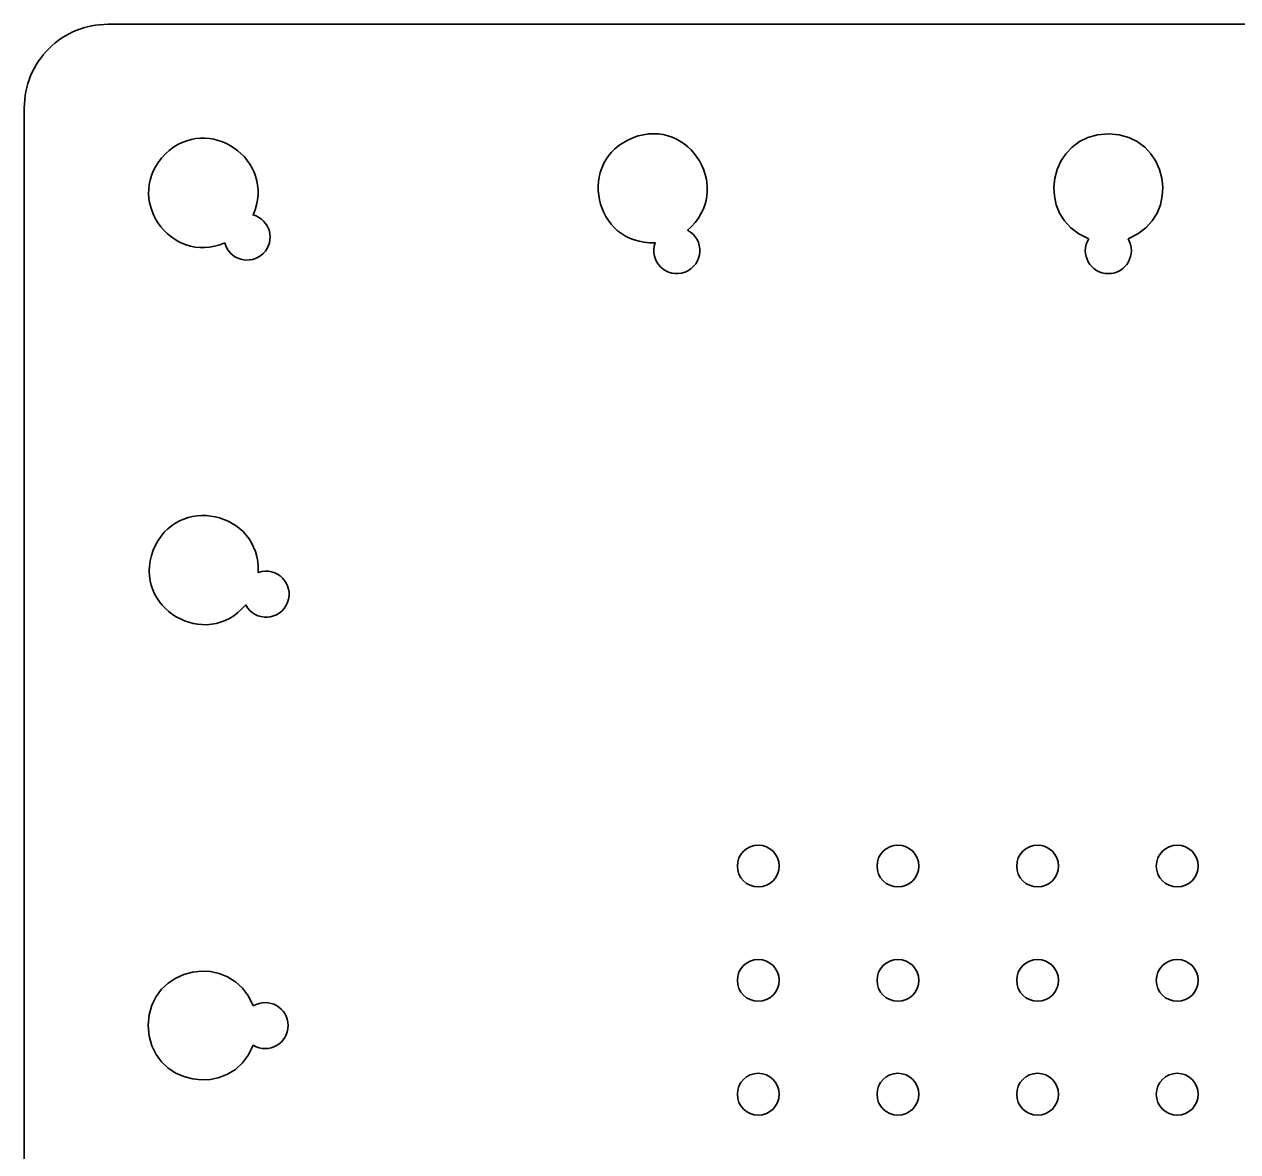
# Model space of a CAD drawing. Header units: centimetres. Extents: x -10.7 to 10.7, y -4.6 to 4.6.
# Drawn here: x -10.71 to -7.807, y -0.072 to 2.626 of the extents above; entities that cross this region are included whole.
import ezdxf

# ---------------------------------------------------------------- set-up
doc = ezdxf.new("R2010")
doc.units = ezdxf.units.CM
doc.header["$MEASUREMENT"] = 0
doc.layers.add('Default', color=7, linetype='Continuous')
doc.layers.add('Layer 1', color=7, linetype='Continuous')

msp = doc.modelspace()

# ---------------------------------------------------------------- linework, layer by layer
at = {"layer": 'Default', "color": 5, "lineweight": 35}
msp.add_open_spline([(-10.50976, 2.6258), (-10.5628, 2.6258), (-10.61367, 2.60473), (-10.65118, 2.56722), (-10.65118, 2.56722), (-10.68869, 2.52971), (-10.70976, 2.47884), (-10.70976, 2.4258)], degree=3, knots=[0, 0, 0, 0, 0.3333333, 0.3333333, 0.3333333, 0.3333333, 1, 1, 1, 1], dxfattribs=at)
for points in [[(-5.6655, 2.6258), (-5.6655, 2.6258), (-10.50976, 2.6258), (-10.50976, 2.6258)], [(-10.70976, 2.4258), (-10.70976, 2.4258), (-10.70976, -1.9615), (-10.70976, -1.9615)]]:
    msp.add_open_spline(points, degree=3, dxfattribs=at)
at = {"layer": 'Layer 1', "color": 5, "lineweight": 35}
for points, knots in [([(-10.23008, 2.10302), (-10.36207, 2.04634), (-10.47493, 2.21402), (-10.37273, 2.31496), (-10.37273, 2.31496), (-10.27054, 2.4159), (-10.10427, 2.30098), (-10.16257, 2.16971), (-10.16257, 2.16971), (-10.12151, 2.15873), (-10.10789, 2.10731), (-10.13813, 2.07745), (-10.13813, 2.07745), (-10.16837, 2.04758), (-10.21961, 2.06183), (-10.23008, 2.10302)], [0, 0, 0, 0, 0.2, 0.2, 0.2, 0.2, 0.4, 0.4, 0.4, 0.4, 0.6, 0.6, 0.6, 0.6, 1, 1, 1, 1]), ([(-9.12375, 2.1331), (-9.08178, 2.11129), (-9.0851, 2.05017), (-9.12919, 2.03304), (-9.12919, 2.03304), (-9.17329, 2.0159), (-9.21701, 2.05874), (-9.20078, 2.10317), (-9.20078, 2.10317), (-9.34796, 2.09623), (-9.39133, 2.30083), (-9.25399, 2.3542), (-9.25399, 2.3542), (-9.11665, 2.40757), (-9.01049, 2.22736), (-9.12375, 2.1331)], [0, 0, 0, 0, 0.2, 0.2, 0.2, 0.2, 0.4, 0.4, 0.4, 0.4, 0.6, 0.6, 0.6, 0.6, 1, 1, 1, 1]), ([(-8.16394, 2.11263), (-8.29807, 2.1647), (-8.26078, 2.36381), (-8.1169, 2.36381), (-8.1169, 2.36381), (-7.97302, 2.36381), (-7.93573, 2.1647), (-8.06986, 2.11263)], [0, 0, 0, 0, 0.3333333, 0.3333333, 0.3333333, 0.3333333, 1, 1, 1, 1]), ([(-8.06986, 2.11263), (-8.04766, 2.07597), (-8.07405, 2.02913), (-8.1169, 2.02913), (-8.1169, 2.02913), (-8.15975, 2.02913), (-8.18614, 2.07597), (-8.16394, 2.11263)], [0, 0, 0, 0, 0.3333333, 0.3333333, 0.3333333, 0.3333333, 1, 1, 1, 1]), ([(-10.18017, 1.23698), (-10.15835, 1.19501), (-10.09724, 1.19834), (-10.08011, 1.24243), (-10.08011, 1.24243), (-10.06297, 1.28652), (-10.1058, 1.33024), (-10.15024, 1.31401), (-10.15024, 1.31401), (-10.14329, 1.46119), (-10.3479, 1.50457), (-10.40127, 1.36723), (-10.40127, 1.36723), (-10.45464, 1.22989), (-10.27443, 1.12373), (-10.18017, 1.23698)], [0, 0, 0, 0, 0.2, 0.2, 0.2, 0.2, 0.4, 0.4, 0.4, 0.4, 0.6, 0.6, 0.6, 0.6, 1, 1, 1, 1]), ([(-8.90421, 0.61178), (-8.90421, 0.63939), (-8.9266, 0.66178), (-8.95421, 0.66178), (-8.95421, 0.66178), (-8.98183, 0.66178), (-9.00421, 0.63939), (-9.00421, 0.61178), (-9.00421, 0.61178), (-9.00421, 0.58416), (-8.98183, 0.56178), (-8.95421, 0.56178), (-8.95421, 0.56178), (-8.9266, 0.56178), (-8.90421, 0.58416), (-8.90421, 0.61178)], [0, 0, 0, 0, 0.2, 0.2, 0.2, 0.2, 0.4, 0.4, 0.4, 0.4, 0.6, 0.6, 0.6, 0.6, 1, 1, 1, 1]), ([(-8.57018, 0.61178), (-8.57018, 0.63939), (-8.59257, 0.66178), (-8.62018, 0.66178), (-8.62018, 0.66178), (-8.64779, 0.66178), (-8.67018, 0.63939), (-8.67018, 0.61178), (-8.67018, 0.61178), (-8.67018, 0.58416), (-8.64779, 0.56178), (-8.62018, 0.56178), (-8.62018, 0.56178), (-8.59257, 0.56178), (-8.57018, 0.58416), (-8.57018, 0.61178)], [0, 0, 0, 0, 0.2, 0.2, 0.2, 0.2, 0.4, 0.4, 0.4, 0.4, 0.6, 0.6, 0.6, 0.6, 1, 1, 1, 1]), ([(-8.23615, 0.61178), (-8.23615, 0.63939), (-8.25854, 0.66178), (-8.28615, 0.66178), (-8.28615, 0.66178), (-8.31376, 0.66178), (-8.33615, 0.63939), (-8.33615, 0.61178), (-8.33615, 0.61178), (-8.33615, 0.58416), (-8.31376, 0.56178), (-8.28615, 0.56178), (-8.28615, 0.56178), (-8.25854, 0.56178), (-8.23615, 0.58416), (-8.23615, 0.61178)], [0, 0, 0, 0, 0.2, 0.2, 0.2, 0.2, 0.4, 0.4, 0.4, 0.4, 0.6, 0.6, 0.6, 0.6, 1, 1, 1, 1]), ([(-7.90213, 0.61178), (-7.90213, 0.63939), (-7.92452, 0.66178), (-7.95213, 0.66178), (-7.95213, 0.66178), (-7.97975, 0.66178), (-8.00213, 0.63939), (-8.00213, 0.61178), (-8.00213, 0.61178), (-8.00213, 0.58416), (-7.97975, 0.56178), (-7.95213, 0.56178), (-7.95213, 0.56178), (-7.92452, 0.56178), (-7.90213, 0.58416), (-7.90213, 0.61178)], [0, 0, 0, 0, 0.2, 0.2, 0.2, 0.2, 0.4, 0.4, 0.4, 0.4, 0.6, 0.6, 0.6, 0.6, 1, 1, 1, 1]), ([(-10.16215, 0.27718), (-10.21422, 0.41132), (-10.41334, 0.37401), (-10.41334, 0.23013), (-10.41334, 0.23013), (-10.41334, 0.08625), (-10.21422, 0.04895), (-10.16215, 0.18309)], [0, 0, 0, 0, 0.3333333, 0.3333333, 0.3333333, 0.3333333, 1, 1, 1, 1]), ([(-8.90421, 0.33823), (-8.90421, 0.36584), (-8.9266, 0.38823), (-8.95421, 0.38823), (-8.95421, 0.38823), (-8.98183, 0.38823), (-9.00421, 0.36584), (-9.00421, 0.33823), (-9.00421, 0.33823), (-9.00421, 0.31061), (-8.98183, 0.28823), (-8.95421, 0.28823), (-8.95421, 0.28823), (-8.9266, 0.28823), (-8.90421, 0.31061), (-8.90421, 0.33823)], [0, 0, 0, 0, 0.2, 0.2, 0.2, 0.2, 0.4, 0.4, 0.4, 0.4, 0.6, 0.6, 0.6, 0.6, 1, 1, 1, 1]), ([(-8.57018, 0.33823), (-8.57018, 0.36584), (-8.59257, 0.38823), (-8.62018, 0.38823), (-8.62018, 0.38823), (-8.64779, 0.38823), (-8.67018, 0.36584), (-8.67018, 0.33823), (-8.67018, 0.33823), (-8.67018, 0.31061), (-8.64779, 0.28823), (-8.62018, 0.28823), (-8.62018, 0.28823), (-8.59257, 0.28823), (-8.57018, 0.31061), (-8.57018, 0.33823)], [0, 0, 0, 0, 0.2, 0.2, 0.2, 0.2, 0.4, 0.4, 0.4, 0.4, 0.6, 0.6, 0.6, 0.6, 1, 1, 1, 1]), ([(-8.23615, 0.33823), (-8.23615, 0.36584), (-8.25854, 0.38823), (-8.28615, 0.38823), (-8.28615, 0.38823), (-8.31376, 0.38823), (-8.33615, 0.36584), (-8.33615, 0.33823), (-8.33615, 0.33823), (-8.33615, 0.31061), (-8.31376, 0.28823), (-8.28615, 0.28823), (-8.28615, 0.28823), (-8.25854, 0.28823), (-8.23615, 0.31061), (-8.23615, 0.33823)], [0, 0, 0, 0, 0.2, 0.2, 0.2, 0.2, 0.4, 0.4, 0.4, 0.4, 0.6, 0.6, 0.6, 0.6, 1, 1, 1, 1]), ([(-7.90213, 0.33823), (-7.90213, 0.36584), (-7.92452, 0.38823), (-7.95213, 0.38823), (-7.95213, 0.38823), (-7.97975, 0.38823), (-8.00213, 0.36584), (-8.00213, 0.33823), (-8.00213, 0.33823), (-8.00213, 0.31061), (-7.97975, 0.28823), (-7.95213, 0.28823), (-7.95213, 0.28823), (-7.92452, 0.28823), (-7.90213, 0.31061), (-7.90213, 0.33823)], [0, 0, 0, 0, 0.2, 0.2, 0.2, 0.2, 0.4, 0.4, 0.4, 0.4, 0.6, 0.6, 0.6, 0.6, 1, 1, 1, 1]), ([(-10.16215, 0.18309), (-10.12549, 0.16089), (-10.07865, 0.18728), (-10.07865, 0.23013), (-10.07865, 0.23013), (-10.07865, 0.27299), (-10.12549, 0.29938), (-10.16215, 0.27718)], [0, 0, 0, 0, 0.3333333, 0.3333333, 0.3333333, 0.3333333, 1, 1, 1, 1]), ([(-8.90421, 0.06588), (-8.90421, 0.0935), (-8.9266, 0.11589), (-8.95421, 0.11589), (-8.95421, 0.11589), (-8.98183, 0.11589), (-9.00421, 0.0935), (-9.00421, 0.06588), (-9.00421, 0.06588), (-9.00421, 0.03827), (-8.98183, 0.01589), (-8.95421, 0.01589), (-8.95421, 0.01589), (-8.9266, 0.01589), (-8.90421, 0.03827), (-8.90421, 0.06588)], [0, 0, 0, 0, 0.2, 0.2, 0.2, 0.2, 0.4, 0.4, 0.4, 0.4, 0.6, 0.6, 0.6, 0.6, 1, 1, 1, 1]), ([(-8.57018, 0.06588), (-8.57018, 0.0935), (-8.59257, 0.11589), (-8.62018, 0.11589), (-8.62018, 0.11589), (-8.64779, 0.11589), (-8.67018, 0.0935), (-8.67018, 0.06588), (-8.67018, 0.06588), (-8.67018, 0.03827), (-8.64779, 0.01589), (-8.62018, 0.01589), (-8.62018, 0.01589), (-8.59257, 0.01589), (-8.57018, 0.03827), (-8.57018, 0.06588)], [0, 0, 0, 0, 0.2, 0.2, 0.2, 0.2, 0.4, 0.4, 0.4, 0.4, 0.6, 0.6, 0.6, 0.6, 1, 1, 1, 1]), ([(-8.23615, 0.06588), (-8.23615, 0.0935), (-8.25854, 0.11589), (-8.28615, 0.11589), (-8.28615, 0.11589), (-8.31376, 0.11589), (-8.33615, 0.0935), (-8.33615, 0.06588), (-8.33615, 0.06588), (-8.33615, 0.03827), (-8.31376, 0.01589), (-8.28615, 0.01589), (-8.28615, 0.01589), (-8.25854, 0.01589), (-8.23615, 0.03827), (-8.23615, 0.06588)], [0, 0, 0, 0, 0.2, 0.2, 0.2, 0.2, 0.4, 0.4, 0.4, 0.4, 0.6, 0.6, 0.6, 0.6, 1, 1, 1, 1]), ([(-7.90213, 0.06588), (-7.90213, 0.0935), (-7.92452, 0.11589), (-7.95213, 0.11589), (-7.95213, 0.11589), (-7.97975, 0.11589), (-8.00213, 0.0935), (-8.00213, 0.06588), (-8.00213, 0.06588), (-8.00213, 0.03827), (-7.97975, 0.01589), (-7.95213, 0.01589), (-7.95213, 0.01589), (-7.92452, 0.01589), (-7.90213, 0.03827), (-7.90213, 0.06588)], [0, 0, 0, 0, 0.2, 0.2, 0.2, 0.2, 0.4, 0.4, 0.4, 0.4, 0.6, 0.6, 0.6, 0.6, 1, 1, 1, 1])]:
    msp.add_open_spline(points, degree=3, knots=knots, dxfattribs=at)

doc.saveas('drawing.dxf')
